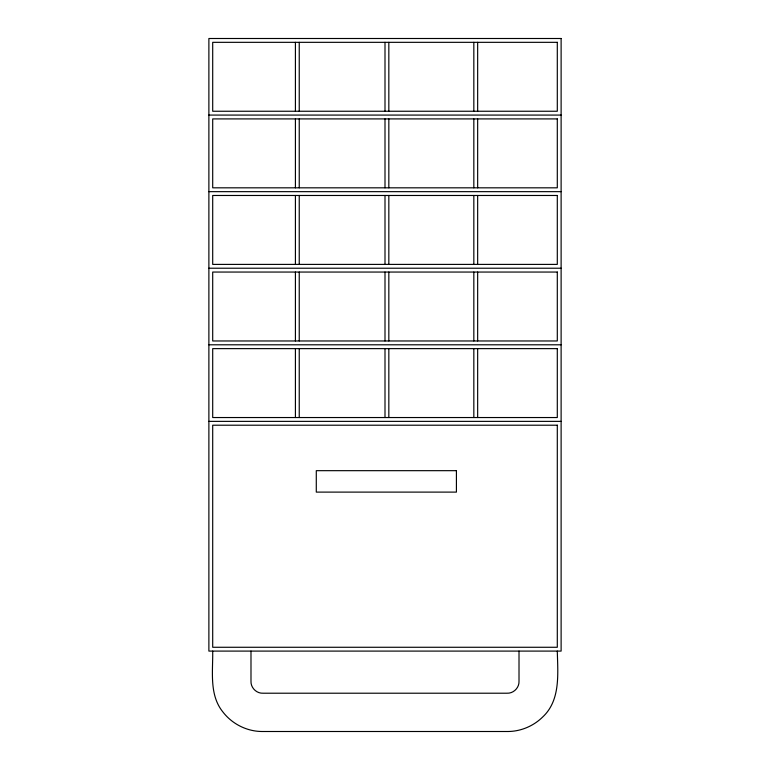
<?xml version="1.0" encoding="UTF-8"?>
<svg xmlns="http://www.w3.org/2000/svg" width="770" height="770" viewBox="0 0 770 770"><rect width="100%" height="100%" fill="white"/><g stroke="black" fill="none" stroke-linecap="round" stroke-linejoin="round"><path stroke-width="1.16" d="M208.882 115.077L561.118 115.077M208.882 191.653L561.118 191.653M208.882 268.22L561.118 268.22M208.882 344.796L561.118 344.796M208.882 421.373L561.118 421.373M557.297 651.093C557.778 673.278 560.791 700.094 542.744 716.947C533.61 725.985 521.011 731.375 508.142 731.5L261.858 731.5C246.795 731.385 232.136 723.964 222.963 712.048C208.988 694.906 213.04 671.411 212.703 651.093M519.009 651.093L519.009 681.104C519.404 687.697 513.484 693.616 506.891 693.212L263.109 693.212C256.516 693.616 250.597 687.697 250.991 681.104L250.991 651.093M477.66 42.331L477.66 111.246M477.66 118.907L477.66 187.822M477.66 195.474L477.66 264.399M477.66 272.051L477.66 340.966M477.66 348.627L477.66 417.542M473.829 42.331L473.829 111.246M473.829 118.907L473.829 187.822M473.829 195.474L473.829 264.399M473.829 272.051L473.829 340.966M473.829 348.627L473.829 417.542M388.831 42.331L388.831 111.246M388.831 118.907L388.831 187.822M388.831 195.474L388.831 264.399M388.831 272.051L388.831 340.966M388.831 348.627L388.831 417.542M385 42.331L385 111.246M385 118.907L385 187.822M385 195.474L385 264.399M385 272.051L385 340.966M385 348.627L385 417.542M299.241 42.331L299.241 111.246M299.241 118.907L299.241 187.822M299.241 195.474L299.241 264.399M299.241 272.051L299.241 340.966M299.241 348.627L299.241 417.542M295.411 42.331L295.411 111.246M295.411 118.907L295.411 187.822M295.411 195.474L295.411 264.399M295.411 272.051L295.411 340.966M295.411 348.627L295.411 417.542M561.118 38.5L208.882 38.5L208.882 651.093L561.118 651.093L561.118 38.5M557.297 42.331L212.703 42.331L212.703 111.246L557.297 111.246L557.297 42.331M557.297 118.907L212.703 118.907L212.703 187.822L557.297 187.822L557.297 118.907M557.297 195.474L212.703 195.474L212.703 264.399L557.297 264.399L557.297 195.474M557.297 272.051L212.703 272.051L212.703 340.966L557.297 340.966L557.297 272.051M557.297 348.627L212.703 348.627L212.703 417.542L557.297 417.542L557.297 348.627M557.297 425.204L212.703 425.204L212.703 647.272L557.297 647.272L557.297 425.204M456.418 470.672L316.287 470.672L316.287 492.107L456.418 492.107L456.418 470.672"/></g></svg>
